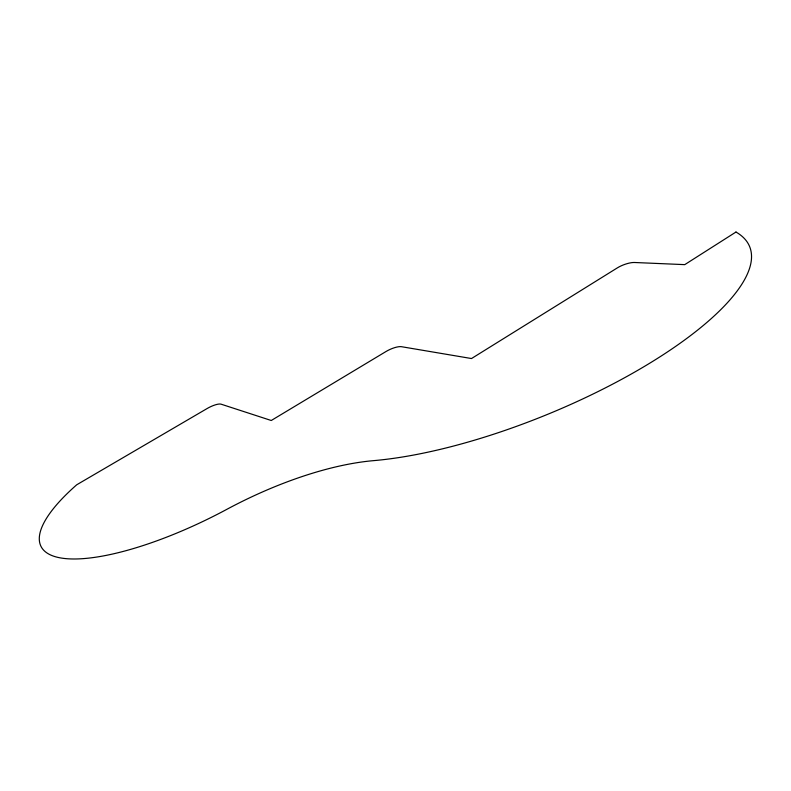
<?xml version="1.0" encoding="UTF-8"?>
<svg xmlns="http://www.w3.org/2000/svg" width="791" height="791" viewBox="0 0 791 791"><rect width="100%" height="100%" fill="white"/><g stroke="black" fill="none" stroke-linecap="round" stroke-linejoin="round"><path stroke-width="1.19" d="M735.976 232.03L684.749 264.639L634.451 262.493A12.953 3.817 -20.6 0 0 617.356 267.872L471.505 358.541L401.433 346.695A12.201 3.569 -23.8 0 0 386.087 351.471L271.254 420.496L221.065 404.171A11.687 3.194 -26.1 0 0 207.242 408.463L76.707 484.794A169.412 51.02 -26.9 0 0 61.214 558.031A169.412 51.02 -26.9 0 0 226.839 509.335A200.093 77.627 -27.5 0 1 373.738 460.629A251.765 78.952 -22.2 0 0 657.202 358.57A251.765 78.952 -22.2 0 0 735.976 232.03"/></g></svg>
